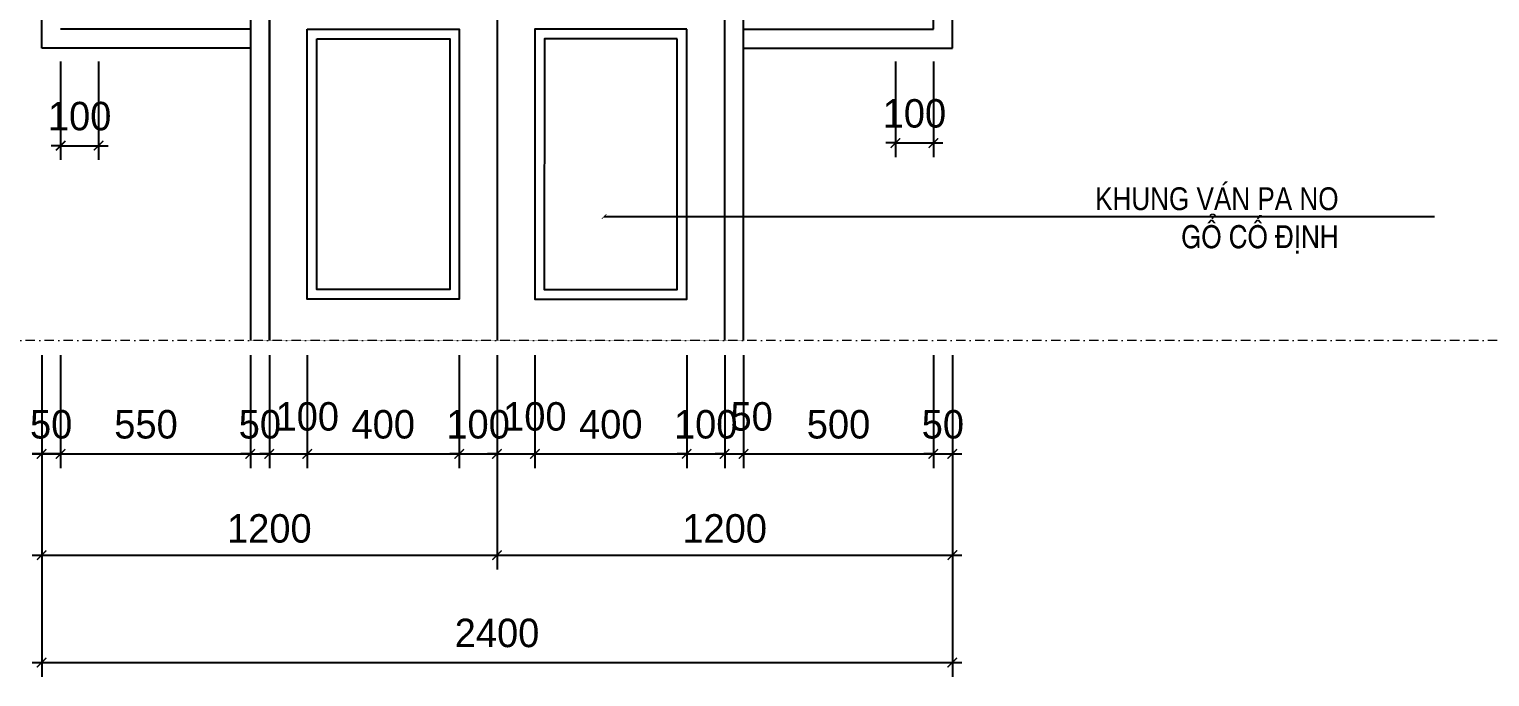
# Model space of a CAD drawing. Header units: millimetres. Extents: x 615730 to 2792744, y 139412 to 597571.
# Drawn here: x 1437575 to 1445273, y 294392 to 297804 of the extents above; entities that cross this region are included whole.
import ezdxf

# ---------------------------------------------------------------- set-up
doc = ezdxf.new("R2010")
doc.units = ezdxf.units.MM
doc.header["$MEASUREMENT"] = 0
doc.header["$PDMODE"] = 34
doc.linetypes.add('DASHDOT', pattern=[1, 0.5, -0.25, 0, -0.25])
doc.layers.get('0').update_dxf_attribs({"lineweight": 5})
for name, color, linetype in [('DA', 135, 'Continuous'), ('NC', 7, 'Continuous'), ('NOITHAT', 144, 'Continuous'), ('VL', 155, 'Continuous')]:
    doc.layers.add(name, color=color, linetype=linetype)
doc.layers.add('TIM TRUC', color=149, linetype='DASHDOT', lineweight=9)
doc.styles.add('KC2', font='', dxfattribs={"height": 120})
doc.styles.add('RO', font='ROMANS.SHX', dxfattribs={"height": 120})
doc.styles.add('VNI-AVO', font='vni-roms.shx')
doc.styles.get('KC2').set_extended_font_data('VNI-Helve-Condense')
doc.dimstyles.new('50 CS', dxfattribs={"dimtxt": 150, "dimasz": 50, "dimexe": 75, "dimexo": 0, "dimgap": 80, "dimtad": 1, "dimdec": 0, "dimlfac": 0.5, "dimzin": 12, "dimtxsty": 'VNI-AVO', "dimblk": 'ARCHTICK', "dimcen": 0, "dimdle": 50, "dimclrd": 252, "dimclre": 252, "dimclrt": 2, "dimadec": 0, "dimazin": 0, "dimtfac": 1, "dimtdec": 0, "dimtix": 1, "dimtmove": 2, "dimatfit": 0, "dimldrblk": 'OPEN90', "dimfxl": 1, "dimlwd": -1, "dimlwe": -1, "dimarcsym": 0})
doc.dimstyles.new('TL1-50TRUC', dxfattribs={"dimtxt": 150, "dimasz": 25, "dimexe": 50, "dimexo": 0, "dimgap": 20, "dimtad": 1, "dimdec": 0, "dimlfac": 0.5, "dimdsep": 46, "dimtxsty": 'RO', "dimblk": 'DOT', "dimcen": 100, "dimdle": 50, "dimclrd": 4, "dimclre": 4, "dimclrt": 30, "dimadec": 0, "dimazin": 0, "dimtfac": 1, "dimtdec": 0, "dimtix": 1, "dimtmove": 1, "dimatfit": 3, "dimldrblk": 'ARCHTICK', "dimfxl": 1, "dimtolj": 1, "dimarcsym": 0})

# ---------------------------------------------------------------- blocks, each defined once
blk = doc.blocks.new('_ARCHTICK')
at = {"color": 0, "linetype": 'ByBlock', "const_width": 0.15}
blk.add_lwpolyline([(-0.5, -0.5), (0.5, 0.5)], dxfattribs=at)
blk = doc.blocks.new('*D2054')
at = {"layer": 'DEFPOINTS', "color": 0, "ltscale": 10, "transparency": 16777216}
for p in [(1437640.3, 296086.8), (1438740.3, 296086.8), (1438740.3, 295566.5)]:
    blk.add_point(p, dxfattribs=at)
at = {"layer": 'VL', "color": 252, "ltscale": 10, "transparency": 16777216}
for p, q in [((1437640.3, 296086.8), (1437640.3, 295491.5)), ((1438740.3, 296086.8), (1438740.3, 295491.5)), ((1437590.3, 295566.5), (1438790.3, 295566.5))]:
    blk.add_line(p, q, dxfattribs=at)
at = {"layer": 'VL', "color": 252, "ltscale": 10, "transparency": 16777216, "xscale": 50, "yscale": 50, "zscale": 50, "rotation": 180}
blk.add_blockref('_ARCHTICK', (1437640.3, 295566.5), dxfattribs=at)
at = {"layer": 'VL', "color": 252, "ltscale": 10, "transparency": 16777216, "xscale": 50, "yscale": 50, "zscale": 50}
blk.add_blockref('_ARCHTICK', (1438740.3, 295566.5), dxfattribs=at)
at = {"layer": 'VL', "color": 2, "ltscale": 10, "transparency": 16777216, "insert": (1438190.3, 295721.5), "char_height": 150, "attachment_point": 5, "style": 'VNI-AVO'}
blk.add_mtext('550', dxfattribs=at)
blk = doc.blocks.new('_Open90')
at = {"color": 0, "linetype": 'ByBlock', "lineweight": -2}
for p, q in [((0, 0), (-1, 0)), ((-0.5, 0.5), (0, 0)), ((0, 0), (-0.5, -0.5))]:
    blk.add_line(p, q, dxfattribs=at)
blk = doc.blocks.new('*D2055')
at = {"layer": 'DEFPOINTS', "color": 0, "ltscale": 10, "transparency": 16777216}
for p in [(1438740.3, 296086.8), (1438840.3, 296086.8), (1438840.3, 295566.5)]:
    blk.add_point(p, dxfattribs=at)
at = {"layer": 'VL', "color": 252, "ltscale": 10, "transparency": 16777216}
for p, q in [((1438740.3, 296086.8), (1438740.3, 295491.5)), ((1438840.3, 296086.8), (1438840.3, 295491.5)), ((1438740.3, 295566.5), (1438690.3, 295566.5)), ((1438740.3, 295566.5), (1438840.3, 295566.5)), ((1438840.3, 295566.5), (1438890.3, 295566.5))]:
    blk.add_line(p, q, dxfattribs=at)
at = {"layer": 'VL', "color": 252, "ltscale": 10, "transparency": 16777216, "xscale": 50, "yscale": 50, "zscale": 50}
blk.add_blockref('_ARCHTICK', (1438740.3, 295566.5), dxfattribs=at)
at = {"layer": 'VL', "color": 252, "ltscale": 10, "transparency": 16777216, "xscale": 50, "yscale": 50, "zscale": 50, "rotation": 180}
blk.add_blockref('_ARCHTICK', (1438840.3, 295566.5), dxfattribs=at)
at = {"layer": 'VL', "color": 2, "ltscale": 10, "transparency": 16777216, "insert": (1438790.3, 295721.5), "char_height": 150, "attachment_point": 5, "style": 'VNI-AVO'}
blk.add_mtext('50', dxfattribs=at)
blk = doc.blocks.new('*D2056')
at = {"layer": 'DEFPOINTS', "color": 0, "ltscale": 10, "transparency": 16777216}
for p in [(1439040.3, 296086.8), (1439840.8, 296086.8), (1439840.8, 295566.5)]:
    blk.add_point(p, dxfattribs=at)
at = {"layer": 'VL', "color": 252, "ltscale": 10, "transparency": 16777216}
for p, q in [((1439040.3, 296086.8), (1439040.3, 295491.5)), ((1439840.8, 296086.8), (1439840.8, 295491.5)), ((1438990.3, 295566.5), (1439890.8, 295566.5))]:
    blk.add_line(p, q, dxfattribs=at)
at = {"layer": 'VL', "color": 252, "ltscale": 10, "transparency": 16777216, "xscale": 50, "yscale": 50, "zscale": 50, "rotation": 180}
blk.add_blockref('_ARCHTICK', (1439040.3, 295566.5), dxfattribs=at)
at = {"layer": 'VL', "color": 252, "ltscale": 10, "transparency": 16777216, "xscale": 50, "yscale": 50, "zscale": 50}
blk.add_blockref('_ARCHTICK', (1439840.8, 295566.5), dxfattribs=at)
at = {"layer": 'VL', "color": 2, "ltscale": 10, "transparency": 16777216, "insert": (1439440.6, 295721.5), "char_height": 150, "attachment_point": 5, "style": 'VNI-AVO'}
blk.add_mtext('400', dxfattribs=at)
blk = doc.blocks.new('*D2057')
at = {"layer": 'DEFPOINTS', "color": 0, "ltscale": 10, "transparency": 16777216}
for p in [(1439840.8, 296086.8), (1440040.3, 296086.8), (1440040.3, 295566.5)]:
    blk.add_point(p, dxfattribs=at)
at = {"layer": 'VL', "color": 252, "ltscale": 10, "transparency": 16777216}
for p, q in [((1439840.8, 296086.8), (1439840.8, 295491.5)), ((1440040.3, 296086.8), (1440040.3, 295491.5)), ((1439840.8, 295566.5), (1439790.8, 295566.5)), ((1439840.8, 295566.5), (1440040.3, 295566.5)), ((1440040.3, 295566.5), (1440090.3, 295566.5))]:
    blk.add_line(p, q, dxfattribs=at)
at = {"layer": 'VL', "color": 252, "ltscale": 10, "transparency": 16777216, "xscale": 50, "yscale": 50, "zscale": 50}
blk.add_blockref('_ARCHTICK', (1439840.8, 295566.5), dxfattribs=at)
at = {"layer": 'VL', "color": 252, "ltscale": 10, "transparency": 16777216, "xscale": 50, "yscale": 50, "zscale": 50, "rotation": 180}
blk.add_blockref('_ARCHTICK', (1440040.3, 295566.5), dxfattribs=at)
at = {"layer": 'VL', "color": 2, "ltscale": 10, "transparency": 16777216, "insert": (1439940.6, 295721.5), "char_height": 150, "attachment_point": 5, "style": 'VNI-AVO'}
blk.add_mtext('100', dxfattribs=at)
blk = doc.blocks.new('*D2058')
at = {"layer": 'DEFPOINTS', "color": 0, "ltscale": 10, "transparency": 16777216}
for p in [(1440040.3, 296086.8), (1440239.7, 296086.8), (1440239.7, 295566.5)]:
    blk.add_point(p, dxfattribs=at)
at = {"layer": 'VL', "color": 252, "ltscale": 10, "transparency": 16777216}
for p, q in [((1440040.3, 296086.8), (1440040.3, 295491.5)), ((1440239.7, 296086.8), (1440239.7, 295491.5)), ((1440040.3, 295566.5), (1439990.3, 295566.5)), ((1440040.3, 295566.5), (1440239.7, 295566.5)), ((1440239.7, 295566.5), (1440289.7, 295566.5))]:
    blk.add_line(p, q, dxfattribs=at)
at = {"layer": 'VL', "color": 252, "ltscale": 10, "transparency": 16777216, "xscale": 50, "yscale": 50, "zscale": 50}
blk.add_blockref('_ARCHTICK', (1440040.3, 295566.5), dxfattribs=at)
at = {"layer": 'VL', "color": 252, "ltscale": 10, "transparency": 16777216, "xscale": 50, "yscale": 50, "zscale": 50, "rotation": 180}
blk.add_blockref('_ARCHTICK', (1440239.7, 295566.5), dxfattribs=at)
at = {"layer": 'VL', "color": 2, "ltscale": 10, "transparency": 16777216, "insert": (1440239.7, 295763.1), "char_height": 150, "attachment_point": 5, "style": 'VNI-AVO'}
blk.add_mtext('100', dxfattribs=at)
blk = doc.blocks.new('*D2059')
at = {"layer": 'DEFPOINTS', "color": 0, "ltscale": 10, "transparency": 16777216}
for p in [(1440239.7, 296086.8), (1441040.3, 296086.8), (1441040.3, 295566.5)]:
    blk.add_point(p, dxfattribs=at)
at = {"layer": 'VL', "color": 252, "ltscale": 10, "transparency": 16777216}
for p, q in [((1440239.7, 296086.8), (1440239.7, 295491.5)), ((1441040.3, 296086.8), (1441040.3, 295491.5)), ((1440189.7, 295566.5), (1441090.3, 295566.5))]:
    blk.add_line(p, q, dxfattribs=at)
at = {"layer": 'VL', "color": 252, "ltscale": 10, "transparency": 16777216, "xscale": 50, "yscale": 50, "zscale": 50, "rotation": 180}
blk.add_blockref('_ARCHTICK', (1440239.7, 295566.5), dxfattribs=at)
at = {"layer": 'VL', "color": 252, "ltscale": 10, "transparency": 16777216, "xscale": 50, "yscale": 50, "zscale": 50}
blk.add_blockref('_ARCHTICK', (1441040.3, 295566.5), dxfattribs=at)
at = {"layer": 'VL', "color": 2, "ltscale": 10, "transparency": 16777216, "insert": (1440640, 295721.5), "char_height": 150, "attachment_point": 5, "style": 'VNI-AVO'}
blk.add_mtext('400', dxfattribs=at)
blk = doc.blocks.new('*D2060')
at = {"layer": 'DEFPOINTS', "color": 0, "ltscale": 10, "transparency": 16777216}
for p in [(1441040.3, 296086.8), (1441240.3, 296086.8), (1441240.3, 295566.5)]:
    blk.add_point(p, dxfattribs=at)
at = {"layer": 'VL', "color": 252, "ltscale": 10, "transparency": 16777216}
for p, q in [((1441040.3, 296086.8), (1441040.3, 295491.5)), ((1441240.3, 296086.8), (1441240.3, 295491.5)), ((1441040.3, 295566.5), (1440990.3, 295566.5)), ((1441040.3, 295566.5), (1441240.3, 295566.5)), ((1441240.3, 295566.5), (1441290.3, 295566.5))]:
    blk.add_line(p, q, dxfattribs=at)
at = {"layer": 'VL', "color": 252, "ltscale": 10, "transparency": 16777216, "xscale": 50, "yscale": 50, "zscale": 50}
blk.add_blockref('_ARCHTICK', (1441040.3, 295566.5), dxfattribs=at)
at = {"layer": 'VL', "color": 252, "ltscale": 10, "transparency": 16777216, "xscale": 50, "yscale": 50, "zscale": 50, "rotation": 180}
blk.add_blockref('_ARCHTICK', (1441240.3, 295566.5), dxfattribs=at)
at = {"layer": 'VL', "color": 2, "ltscale": 10, "transparency": 16777216, "insert": (1441140.3, 295721.5), "char_height": 150, "attachment_point": 5, "style": 'VNI-AVO'}
blk.add_mtext('100', dxfattribs=at)
blk = doc.blocks.new('*D2061')
at = {"layer": 'DEFPOINTS', "color": 0, "ltscale": 10, "transparency": 16777216}
for p in [(1441240.3, 296086.8), (1441340.3, 296086.8), (1441340.3, 295566.5)]:
    blk.add_point(p, dxfattribs=at)
at = {"layer": 'VL', "color": 252, "ltscale": 10, "transparency": 16777216}
for p, q in [((1441240.3, 296086.8), (1441240.3, 295491.5)), ((1441340.3, 296086.8), (1441340.3, 295491.5)), ((1441240.3, 295566.5), (1441190.3, 295566.5)), ((1441240.3, 295566.5), (1441340.3, 295566.5)), ((1441340.3, 295566.5), (1441390.3, 295566.5))]:
    blk.add_line(p, q, dxfattribs=at)
at = {"layer": 'VL', "color": 252, "ltscale": 10, "transparency": 16777216, "xscale": 50, "yscale": 50, "zscale": 50}
blk.add_blockref('_ARCHTICK', (1441240.3, 295566.5), dxfattribs=at)
at = {"layer": 'VL', "color": 252, "ltscale": 10, "transparency": 16777216, "xscale": 50, "yscale": 50, "zscale": 50, "rotation": 180}
blk.add_blockref('_ARCHTICK', (1441340.3, 295566.5), dxfattribs=at)
at = {"layer": 'VL', "color": 2, "ltscale": 10, "transparency": 16777216, "insert": (1441382.3, 295763.1), "char_height": 150, "attachment_point": 5, "style": 'VNI-AVO'}
blk.add_mtext('50', dxfattribs=at)
blk = doc.blocks.new('*D2062')
at = {"layer": 'DEFPOINTS', "color": 0, "ltscale": 10, "transparency": 16777216}
for p in [(1441340.3, 296086.8), (1442340.3, 296086.8), (1442340.3, 295566.5)]:
    blk.add_point(p, dxfattribs=at)
at = {"layer": 'VL', "color": 252, "ltscale": 10, "transparency": 16777216}
for p, q in [((1441340.3, 296086.8), (1441340.3, 295491.5)), ((1442340.3, 296086.8), (1442340.3, 295491.5)), ((1441290.3, 295566.5), (1442390.3, 295566.5))]:
    blk.add_line(p, q, dxfattribs=at)
at = {"layer": 'VL', "color": 252, "ltscale": 10, "transparency": 16777216, "xscale": 50, "yscale": 50, "zscale": 50, "rotation": 180}
blk.add_blockref('_ARCHTICK', (1441340.3, 295566.5), dxfattribs=at)
at = {"layer": 'VL', "color": 252, "ltscale": 10, "transparency": 16777216, "xscale": 50, "yscale": 50, "zscale": 50}
blk.add_blockref('_ARCHTICK', (1442340.3, 295566.5), dxfattribs=at)
at = {"layer": 'VL', "color": 2, "ltscale": 10, "transparency": 16777216, "insert": (1441840.3, 295721.5), "char_height": 150, "attachment_point": 5, "style": 'VNI-AVO'}
blk.add_mtext('500', dxfattribs=at)
blk = doc.blocks.new('*D2063')
at = {"layer": 'DEFPOINTS', "color": 0, "ltscale": 10, "transparency": 16777216}
for p in [(1442340.3, 296086.8), (1442440.3, 296086.8), (1442440.3, 295566.5)]:
    blk.add_point(p, dxfattribs=at)
at = {"layer": 'VL', "color": 252, "ltscale": 10, "transparency": 16777216}
for p, q in [((1442340.3, 296086.8), (1442340.3, 295491.5)), ((1442440.3, 296086.8), (1442440.3, 295491.5)), ((1442340.3, 295566.5), (1442290.3, 295566.5)), ((1442340.3, 295566.5), (1442440.3, 295566.5)), ((1442440.3, 295566.5), (1442490.3, 295566.5))]:
    blk.add_line(p, q, dxfattribs=at)
at = {"layer": 'VL', "color": 252, "ltscale": 10, "transparency": 16777216, "xscale": 50, "yscale": 50, "zscale": 50}
blk.add_blockref('_ARCHTICK', (1442340.3, 295566.5), dxfattribs=at)
at = {"layer": 'VL', "color": 252, "ltscale": 10, "transparency": 16777216, "xscale": 50, "yscale": 50, "zscale": 50, "rotation": 180}
blk.add_blockref('_ARCHTICK', (1442440.3, 295566.5), dxfattribs=at)
at = {"layer": 'VL', "color": 2, "ltscale": 10, "transparency": 16777216, "insert": (1442390.3, 295721.5), "char_height": 150, "attachment_point": 5, "style": 'VNI-AVO'}
blk.add_mtext('50', dxfattribs=at)
blk = doc.blocks.new('*D2064')
at = {"layer": 'DEFPOINTS', "color": 0, "ltscale": 10, "transparency": 16777216}
for p in [(1437640.3, 296086.8), (1437740.3, 296086.8), (1437640.3, 295566.5)]:
    blk.add_point(p, dxfattribs=at)
at = {"layer": 'VL', "color": 252, "ltscale": 10, "transparency": 16777216}
for p, q in [((1437640.3, 296086.8), (1437640.3, 295491.5)), ((1437740.3, 296086.8), (1437740.3, 295491.5)), ((1437640.3, 295566.5), (1437590.3, 295566.5)), ((1437740.3, 295566.5), (1437640.3, 295566.5)), ((1437740.3, 295566.5), (1437790.3, 295566.5))]:
    blk.add_line(p, q, dxfattribs=at)
at = {"layer": 'VL', "color": 252, "ltscale": 10, "transparency": 16777216, "xscale": 50, "yscale": 50, "zscale": 50}
blk.add_blockref('_ARCHTICK', (1437640.3, 295566.5), dxfattribs=at)
at = {"layer": 'VL', "color": 252, "ltscale": 10, "transparency": 16777216, "xscale": 50, "yscale": 50, "zscale": 50, "rotation": 180}
blk.add_blockref('_ARCHTICK', (1437740.3, 295566.5), dxfattribs=at)
at = {"layer": 'VL', "color": 2, "ltscale": 10, "transparency": 16777216, "insert": (1437690.3, 295721.5), "char_height": 150, "attachment_point": 5, "style": 'VNI-AVO'}
blk.add_mtext('50', dxfattribs=at)
blk = doc.blocks.new('*D2065')
at = {"layer": 'DEFPOINTS', "color": 0, "ltscale": 10, "transparency": 16777216}
for p in [(1438840.3, 296086.8), (1439040.3, 296086.8), (1439040.3, 295566.5)]:
    blk.add_point(p, dxfattribs=at)
at = {"layer": 'VL', "color": 252, "ltscale": 10, "transparency": 16777216}
for p, q in [((1438840.3, 296086.8), (1438840.3, 295491.5)), ((1439040.3, 296086.8), (1439040.3, 295491.5)), ((1438840.3, 295566.5), (1438790.3, 295566.5)), ((1438840.3, 295566.5), (1439040.3, 295566.5)), ((1439040.3, 295566.5), (1439090.3, 295566.5))]:
    blk.add_line(p, q, dxfattribs=at)
at = {"layer": 'VL', "color": 252, "ltscale": 10, "transparency": 16777216, "xscale": 50, "yscale": 50, "zscale": 50}
blk.add_blockref('_ARCHTICK', (1438840.3, 295566.5), dxfattribs=at)
at = {"layer": 'VL', "color": 252, "ltscale": 10, "transparency": 16777216, "xscale": 50, "yscale": 50, "zscale": 50, "rotation": 180}
blk.add_blockref('_ARCHTICK', (1439040.3, 295566.5), dxfattribs=at)
at = {"layer": 'VL', "color": 2, "ltscale": 10, "transparency": 16777216, "insert": (1439040.3, 295763.1), "char_height": 150, "attachment_point": 5, "style": 'VNI-AVO'}
blk.add_mtext('100', dxfattribs=at)
blk = doc.blocks.new('*D2066')
at = {"layer": 'DEFPOINTS', "color": 0, "ltscale": 10, "transparency": 16777216}
for p in [(1437640.3, 296086.8), (1442440.3, 296086.8), (1442440.3, 294467.2)]:
    blk.add_point(p, dxfattribs=at)
at = {"layer": 'VL', "color": 252, "ltscale": 10, "transparency": 16777216}
for p, q in [((1437640.3, 296086.8), (1437640.3, 294392.2)), ((1442440.3, 296086.8), (1442440.3, 294392.2)), ((1437590.3, 294467.2), (1442490.3, 294467.2))]:
    blk.add_line(p, q, dxfattribs=at)
at = {"layer": 'VL', "color": 252, "ltscale": 10, "transparency": 16777216, "xscale": 50, "yscale": 50, "zscale": 50, "rotation": 180}
blk.add_blockref('_ARCHTICK', (1437640.3, 294467.2), dxfattribs=at)
at = {"layer": 'VL', "color": 252, "ltscale": 10, "transparency": 16777216, "xscale": 50, "yscale": 50, "zscale": 50}
blk.add_blockref('_ARCHTICK', (1442440.3, 294467.2), dxfattribs=at)
at = {"layer": 'VL', "color": 2, "ltscale": 10, "transparency": 16777216, "insert": (1440040.3, 294622.2), "char_height": 150, "attachment_point": 5, "style": 'VNI-AVO'}
blk.add_mtext('2400', dxfattribs=at)
blk = doc.blocks.new('_DOT')
at = {"color": 0, "linetype": 'ByBlock'}
blk.add_line((-0.5, 0), (-1, 0), dxfattribs=at)
at = {"color": 0, "linetype": 'ByBlock', "const_width": 0.5}
blk.add_lwpolyline([(-0.25, 0, 1), (0.25, 0, 1)], format="xyb", close=True, dxfattribs=at)
blk = doc.blocks.new('*D2067')
at = {"layer": 'DEFPOINTS', "color": 0, "ltscale": 10, "transparency": 16777216}
for p in [(1442140.3, 297634.3), (1442340.3, 297634.3), (1442340.3, 297204.6)]:
    blk.add_point(p, dxfattribs=at)
at = {"layer": 'VL', "color": 252, "ltscale": 10, "transparency": 16777216}
for p, q in [((1442140.3, 297634.3), (1442140.3, 297129.6)), ((1442340.3, 297634.3), (1442340.3, 297129.6)), ((1442140.3, 297204.6), (1442090.3, 297204.6)), ((1442140.3, 297204.6), (1442340.3, 297204.6)), ((1442340.3, 297204.6), (1442390.3, 297204.6))]:
    blk.add_line(p, q, dxfattribs=at)
at = {"layer": 'VL', "color": 252, "ltscale": 10, "transparency": 16777216, "xscale": 50, "yscale": 50, "zscale": 50}
blk.add_blockref('_ARCHTICK', (1442140.3, 297204.6), dxfattribs=at)
at = {"layer": 'VL', "color": 252, "ltscale": 10, "transparency": 16777216, "xscale": 50, "yscale": 50, "zscale": 50, "rotation": 180}
blk.add_blockref('_ARCHTICK', (1442340.3, 297204.6), dxfattribs=at)
at = {"layer": 'VL', "color": 2, "ltscale": 10, "transparency": 16777216, "insert": (1442240.3, 297359.6), "char_height": 150, "attachment_point": 5, "style": 'VNI-AVO'}
blk.add_mtext('100', dxfattribs=at)
blk = doc.blocks.new('*D2068')
at = {"layer": 'DEFPOINTS', "color": 0, "ltscale": 10, "transparency": 16777216}
for p in [(1437740.3, 297634.3), (1437940.3, 297634.3), (1437940.3, 297190.3)]:
    blk.add_point(p, dxfattribs=at)
at = {"layer": 'VL', "color": 252, "ltscale": 10, "transparency": 16777216}
for p, q in [((1437740.3, 297634.3), (1437740.3, 297115.3)), ((1437940.3, 297634.3), (1437940.3, 297115.3)), ((1437740.3, 297190.3), (1437690.3, 297190.3)), ((1437740.3, 297190.3), (1437940.3, 297190.3)), ((1437940.3, 297190.3), (1437990.3, 297190.3))]:
    blk.add_line(p, q, dxfattribs=at)
at = {"layer": 'VL', "color": 252, "ltscale": 10, "transparency": 16777216, "xscale": 50, "yscale": 50, "zscale": 50}
blk.add_blockref('_ARCHTICK', (1437740.3, 297190.3), dxfattribs=at)
at = {"layer": 'VL', "color": 252, "ltscale": 10, "transparency": 16777216, "xscale": 50, "yscale": 50, "zscale": 50, "rotation": 180}
blk.add_blockref('_ARCHTICK', (1437940.3, 297190.3), dxfattribs=at)
at = {"layer": 'VL', "color": 2, "ltscale": 10, "transparency": 16777216, "insert": (1437840.3, 297345.3), "char_height": 150, "attachment_point": 5, "style": 'VNI-AVO'}
blk.add_mtext('100', dxfattribs=at)
blk = doc.blocks.new('*D2087')
at = {"layer": 'DEFPOINTS', "color": 0, "ltscale": 10, "transparency": 16777216}
for p in [(1437640.3, 295929), (1440040.3, 295929), (1440040.3, 295032.9)]:
    blk.add_point(p, dxfattribs=at)
at = {"layer": 'VL', "color": 252, "ltscale": 10, "transparency": 16777216}
for p, q in [((1437640.3, 295929), (1437640.3, 294957.9)), ((1440040.3, 295929), (1440040.3, 294957.9)), ((1437590.3, 295032.9), (1440090.3, 295032.9))]:
    blk.add_line(p, q, dxfattribs=at)
at = {"layer": 'VL', "color": 252, "ltscale": 10, "transparency": 16777216, "xscale": 50, "yscale": 50, "zscale": 50, "rotation": 180}
blk.add_blockref('_ARCHTICK', (1437640.3, 295032.9), dxfattribs=at)
at = {"layer": 'VL', "color": 252, "ltscale": 10, "transparency": 16777216, "xscale": 50, "yscale": 50, "zscale": 50}
blk.add_blockref('_ARCHTICK', (1440040.3, 295032.9), dxfattribs=at)
at = {"layer": 'VL', "color": 2, "ltscale": 10, "transparency": 16777216, "insert": (1438840.3, 295172.9), "char_height": 150, "attachment_point": 5, "style": 'VNI-AVO'}
blk.add_mtext('1200', dxfattribs=at)
blk = doc.blocks.new('*D2088')
at = {"layer": 'DEFPOINTS', "color": 0, "ltscale": 10, "transparency": 16777216}
for p in [(1440040.3, 295929), (1442440.3, 295385.6), (1442440.3, 295032.9)]:
    blk.add_point(p, dxfattribs=at)
at = {"layer": 'VL', "color": 252, "ltscale": 10, "transparency": 16777216}
for p, q in [((1440040.3, 295929), (1440040.3, 294957.9)), ((1442440.3, 295385.6), (1442440.3, 294957.9)), ((1439990.3, 295032.9), (1442490.3, 295032.9))]:
    blk.add_line(p, q, dxfattribs=at)
at = {"layer": 'VL', "color": 252, "ltscale": 10, "transparency": 16777216, "xscale": 50, "yscale": 50, "zscale": 50, "rotation": 180}
blk.add_blockref('_ARCHTICK', (1440040.3, 295032.9), dxfattribs=at)
at = {"layer": 'VL', "color": 252, "ltscale": 10, "transparency": 16777216, "xscale": 50, "yscale": 50, "zscale": 50}
blk.add_blockref('_ARCHTICK', (1442440.3, 295032.9), dxfattribs=at)
at = {"layer": 'VL', "color": 2, "ltscale": 10, "transparency": 16777216, "insert": (1441240.3, 295172.9), "char_height": 150, "attachment_point": 5, "style": 'VNI-AVO'}
blk.add_mtext('1200', dxfattribs=at)

msp = doc.modelspace()

# ---------------------------------------------------------------- linework, layer by layer
at = {"layer": 'DA'}
for p, q in [((1437640.3, 297704), (1437640.3, 302264.1)), ((1442440.3, 297704), (1442440.3, 302264.1)), ((1438740.3, 301123.3), (1438740.3, 296164.1)), ((1438840.3, 296164.1), (1438840.3, 301123.3)), ((1438840.3, 301123.3), (1438840.3, 296164.1)), ((1440040.3, 301123.3), (1440040.3, 296164.1)), ((1440040.3, 301123.3), (1440040.3, 296164.1)), ((1441240.3, 296164.1), (1441240.3, 301123.3)), ((1441340.3, 296164.1), (1441340.3, 301123.3)), ((1442340.3, 297804), (1442340.3, 301123.3))]:
    msp.add_line(p, q, dxfattribs=at)
for points in [[(1439040.3, 297804), (1439840.9, 297804), (1439840.8, 296382), (1439040.3, 296382)], [(1441040.3, 297804), (1440239.8, 297804), (1440239.7, 296382), (1441040.3, 296382)]]:
    msp.add_lwpolyline(points, close=True, dxfattribs=at)
at = {"layer": 'NOITHAT'}
for points in [[(1439090.3, 297754), (1439790.9, 297754), (1439790.8, 296432), (1439090.3, 296432)], [(1440990.3, 297754), (1440289.8, 297754), (1440289.7, 296432), (1440990.3, 296432)]]:
    msp.add_lwpolyline(points, close=True, dxfattribs=at)
at = {"layer": 'TIM TRUC', "ltscale": 100}
msp.add_line((1453120.5, 296164.1), (1427349.6, 296164.1), dxfattribs=at)
at = {"layer": 'VL', "ltscale": 10}
for p, q in [((1438740.3, 297804), (1437740.3, 297804)), ((1441340.3, 297804), (1442340.3, 297804)), ((1438740.3, 297704), (1437640.3, 297704)), ((1441340.3, 297704), (1442440.3, 297704))]:
    msp.add_line(p, q, dxfattribs=at)
at = {"layer": 'VL', "ltscale": 10, "const_width": 1}
msp.add_lwpolyline([(1438740.3, 296164.1), (1441340.3, 296164.1)], dxfattribs=at)

# ---------------------------------------------------------------- texts
at = {"layer": 'NC', "linetype": 'Continuous', "ltscale": 20, "insert": (1444475.9, 296970.9), "char_height": 100, "width": 2554.933, "attachment_point": 3, "style": 'KC2'}
msp.add_mtext('{\\H1.2x;KHUNG VAÙN PA NO\\P     GOÅ COÁ ÑÒNH }', dxfattribs=at)

# ---------------------------------------------------------------- dimensions: what is measured, and where the dimension line sits
at = {"layer": 'VL', "ltscale": 10}
for base, p1, p2, picture, middle in [((1437940.3, 297190.3), (1437740.3, 297634.3), (1437940.3, 297634.3), '*D2068', (1437840.3, 297345.3)), ((1442340.3, 297204.6), (1442140.3, 297634.3), (1442340.3, 297634.3), '*D2067', (1442240.3, 297359.6)), ((1437640.3, 295566.5), (1437740.3, 296086.8), (1437640.3, 296086.8), '*D2064', (1437690.3, 295721.5)), ((1438740.3, 295566.5), (1437640.3, 296086.8), (1438740.3, 296086.8), '*D2054', (1438190.3, 295721.5)), ((1442440.3, 294467.2), (1437640.3, 296086.8), (1442440.3, 296086.8), '*D2066', (1440040.3, 294622.2)), ((1438840.3, 295566.5), (1438740.3, 296086.8), (1438840.3, 296086.8), '*D2055', (1438790.3, 295721.5)), ((1439840.8, 295566.5), (1439040.3, 296086.8), (1439840.8, 296086.8), '*D2056', (1439440.6, 295721.5)), ((1440040.3, 295566.5), (1439840.8, 296086.8), (1440040.3, 296086.8), '*D2057', (1439940.6, 295721.5)), ((1441040.3, 295566.5), (1440239.7, 296086.8), (1441040.3, 296086.8), '*D2059', (1440640, 295721.5)), ((1441240.3, 295566.5), (1441040.3, 296086.8), (1441240.3, 296086.8), '*D2060', (1441140.3, 295721.5)), ((1442340.3, 295566.5), (1441340.3, 296086.8), (1442340.3, 296086.8), '*D2062', (1441840.3, 295721.5)), ((1442440.3, 295566.5), (1442340.3, 296086.8), (1442440.3, 296086.8), '*D2063', (1442390.3, 295721.5))]:
    dim = msp.add_linear_dim(base=base, p1=p1, p2=p2, dimstyle='50 CS', dxfattribs=at)
    dim.commit()
    dim.dimension.update_dxf_attribs({"geometry": picture, "text_midpoint": middle})
for base, p1, p2, picture, middle in [((1439040.3, 295566.5), (1438840.3, 296086.8), (1439040.3, 296086.8), '*D2065', (1439040.3, 295763.1)), ((1440239.7, 295566.5), (1440040.3, 296086.8), (1440239.7, 296086.8), '*D2058', (1440239.7, 295763.1)), ((1441340.3, 295566.5), (1441240.3, 296086.8), (1441340.3, 296086.8), '*D2061', (1441382.3, 295763.1))]:
    dim = msp.add_linear_dim(base=base, p1=p1, p2=p2, dimstyle='50 CS', dxfattribs=at)
    dim.commit()
    dim.dimension.update_dxf_attribs({"geometry": picture, "text_midpoint": middle, "dimtype": 160})
for base, p1, p2, picture, middle in [((1440040.3, 295032.9), (1437640.3, 295929), (1440040.3, 295929), '*D2087', (1438840.3, 295172.9)), ((1442440.3, 295032.9), (1440040.3, 295929), (1442440.3, 295385.6), '*D2088', (1441240.3, 295172.9))]:
    dim = msp.add_linear_dim(base=base, p1=p1, p2=p2, dimstyle='50 CS', override={"dimgap": 65}, dxfattribs=at)
    dim.commit()
    dim.dimension.update_dxf_attribs({"geometry": picture, "text_midpoint": middle})

# ---------------------------------------------------------------- leaders
at = {"layer": 'NC', "linetype": 'Continuous', "ltscale": 20}
msp.add_leader([(1440604.4, 296817.1), (1444981.9, 296817.1)], dimstyle='TL1-50TRUC', override={"dimgap": 20, "dimtad": 0}, dxfattribs=at)

doc.saveas('drawing.dxf')
